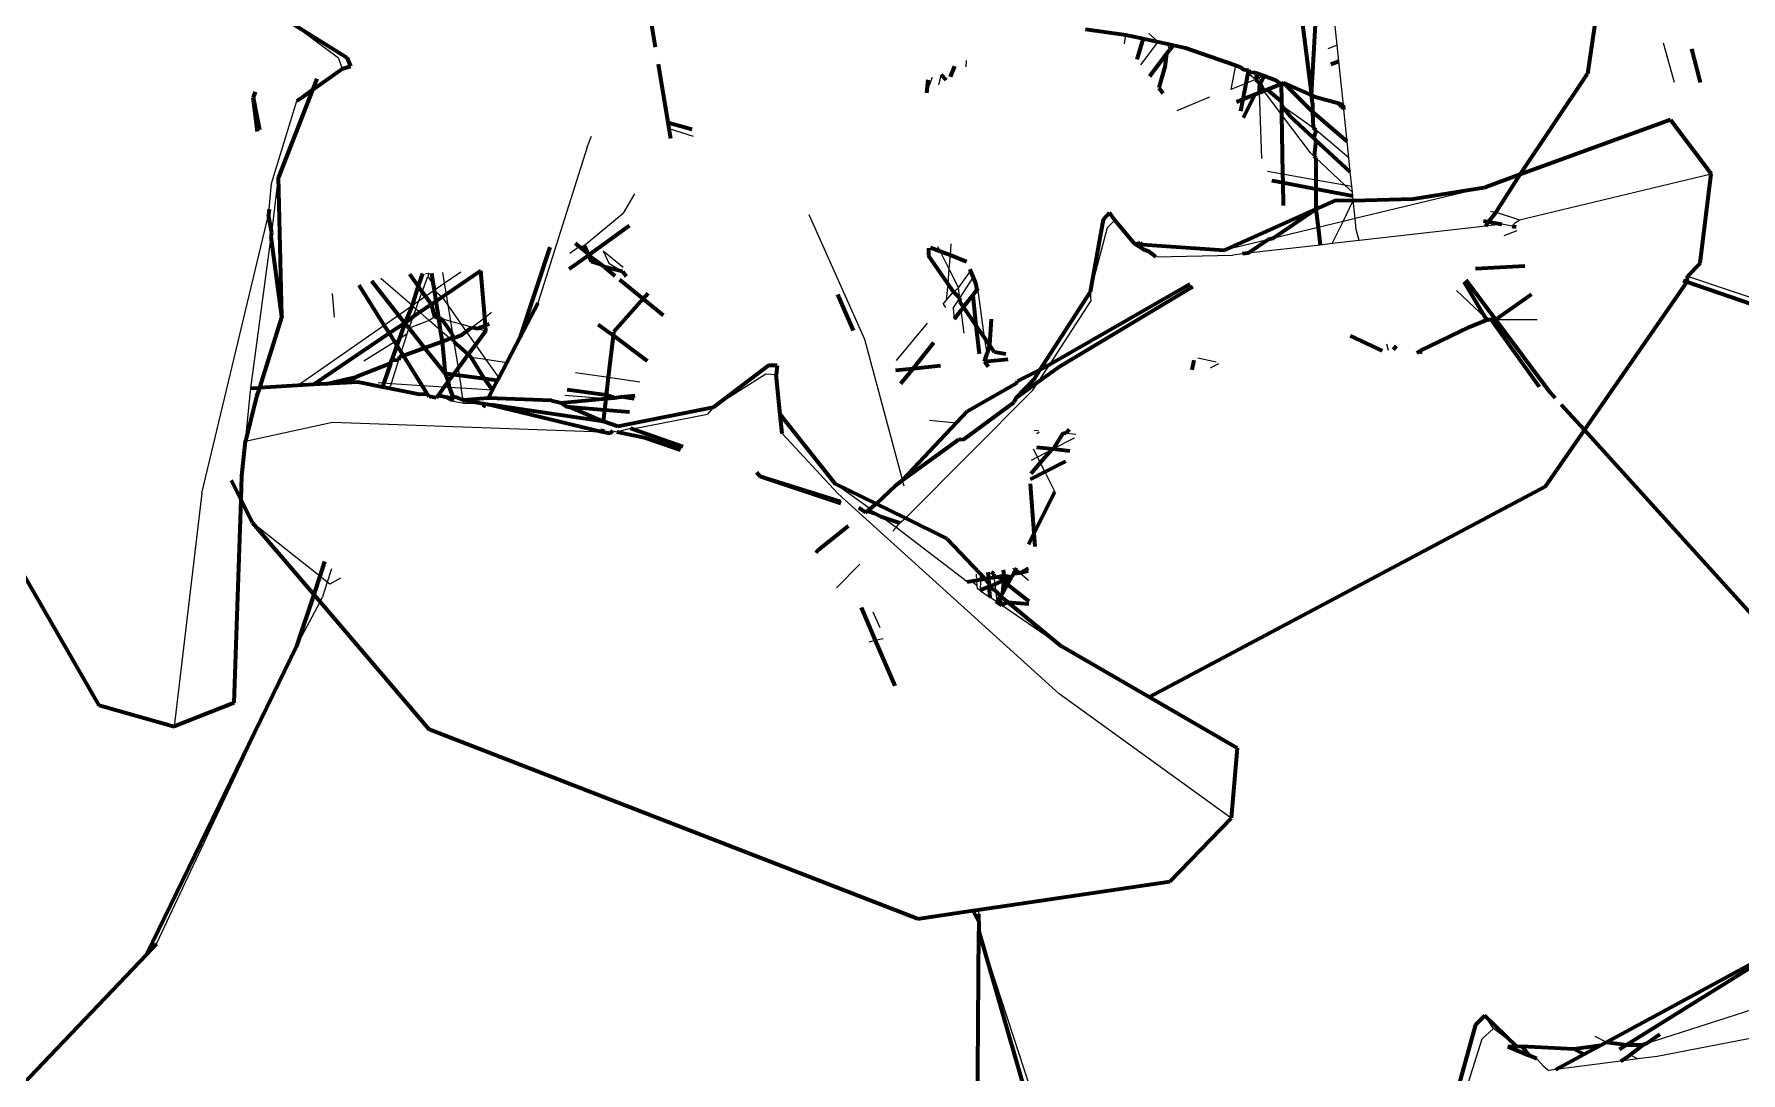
# Model space of a CAD drawing. Header units: millimetres. Extents: x 4307 to 31003, y 2809 to 20009.
# Drawn here: x 18826.02 to 18849.91, y 9336.18 to 9350.73 of the extents above; entities that cross this region are included whole.
import ezdxf

# ---------------------------------------------------------------- set-up
doc = ezdxf.new("R2010")
doc.units = ezdxf.units.MM
doc.layers.add('ProfileEdges', color=7, linetype='Continuous')

msp = doc.modelspace()

# ---------------------------------------------------------------- linework, layer by layer
for p, q in [((18844.261, 9350.574), (18844.162, 9351.529)), ((18830.282, 9350.391), (18829.594, 9350.908)), ((18841.624, 9350.74), (18841.756, 9350.621)), ((18841.286, 9350.593), (18841.303, 9350.719)), ((18841.514, 9350.301), (18841.756, 9350.621)), ((18841.914, 9350.504), (18841.894, 9350.592)), ((18841.936, 9350.583), (18841.914, 9350.504)), ((18844.261, 9350.574), (18844.133, 9350.522)), ((18844.284, 9350.352), (18844.261, 9350.574)), ((18848.983, 9350.05), (18848.831, 9350.601)), ((18830.282, 9350.391), (18830.334, 9350.245)), ((18839.069, 9350.361), (18839.062, 9350.271)), ((18842.84, 9350.293), (18842.773, 9349.955)), ((18844.349, 9349.733), (18844.284, 9350.352)), ((18838.515, 9349.908), (18838.6, 9350.125)), ((18838.719, 9350.163), (18838.681, 9350.018)), ((18842.985, 9350.04), (18842.773, 9349.955)), ((18843.117, 9350.093), (18842.985, 9350.04)), ((18843.117, 9350.093), (18843.012, 9350.181)), ((18843.168, 9350.113), (18843.117, 9350.093)), ((18843.168, 9350.113), (18843.166, 9350.173)), ((18843.245, 9350.144), (18843.168, 9350.113)), ((18843.209, 9350.072), (18843.168, 9350.113)), ((18829.347, 9348.637), (18829.7, 9349.796)), ((18842.475, 9349.844), (18842.017, 9349.656)), ((18843.209, 9348.985), (18843.176, 9349.911)), ((18843.485, 9349.605), (18843.238, 9349.936)), ((18843.927, 9349.415), (18843.483, 9349.73)), ((18843.888, 9349.067), (18843.485, 9349.605)), ((18844.352, 9349.702), (18844.349, 9349.733)), ((18844.355, 9349.673), (18844.352, 9349.702)), ((18844.402, 9349.224), (18844.355, 9349.673)), ((18834.907, 9349.408), (18835.248, 9349.3)), ((18844.425, 9348.997), (18843.966, 9349.382)), ((18833.765, 9349.145), (18833.071, 9346.96)), ((18833.765, 9349.145), (18833.822, 9349.302)), ((18843.888, 9349.067), (18843.939, 9349.019)), ((18844.425, 9348.997), (18844.402, 9349.224)), ((18843.965, 9348.995), (18844.366, 9348.617)), ((18844.446, 9348.8), (18844.425, 9348.997)), ((18829.31, 9348.276), (18829.347, 9348.637)), ((18829.349, 9347.948), (18829.444, 9348.724)), ((18843.288, 9348.81), (18843.498, 9348.773)), ((18843.498, 9348.773), (18843.964, 9348.689)), ((18843.964, 9348.689), (18844.366, 9348.617)), ((18844.366, 9348.617), (18844.467, 9348.599)), ((18844.366, 9348.617), (18844.476, 9348.514)), ((18844.467, 9348.599), (18844.446, 9348.8)), ((18844.476, 9348.514), (18844.467, 9348.599)), ((18846.814, 9348.128), (18849.499, 9348.772)), ((18834.425, 9348.49), (18834.266, 9348.22)), ((18844.344, 9348.105), (18844.488, 9348.398)), ((18844.481, 9348.463), (18844.476, 9348.514)), ((18844.488, 9348.398), (18844.481, 9348.463)), ((18844.514, 9348.146), (18844.488, 9348.398)), ((18846.343, 9348.586), (18844.514, 9348.146)), ((18828.369, 9344.298), (18829.302, 9348.196)), ((18833.721, 9347.767), (18834.266, 9348.22)), ((18837.649, 9346.452), (18836.869, 9348.196)), ((18841.15, 9348.122), (18841.043, 9348.018)), ((18844.514, 9348.146), (18844.344, 9348.105)), ((18844.53, 9347.991), (18844.514, 9348.146)), ((18846.408, 9348.251), (18846.488, 9348.237)), ((18846.488, 9348.237), (18846.814, 9348.128)), ((18846.753, 9348.088), (18846.814, 9348.128)), ((18829.055, 9345.77), (18829.342, 9347.891)), ((18841.043, 9348.018), (18840.803, 9347.12)), ((18843.994, 9348.02), (18843.359, 9347.868)), ((18844.344, 9348.105), (18843.994, 9348.02)), ((18844.193, 9347.795), (18844.344, 9348.105)), ((18844.571, 9347.838), (18844.53, 9347.991)), ((18846.342, 9348.041), (18844.571, 9347.838)), ((18846.568, 9348.066), (18846.342, 9348.041)), ((18846.711, 9348.039), (18846.568, 9348.066)), ((18846.779, 9347.976), (18846.596, 9347.905)), ((18846.753, 9348.088), (18846.711, 9348.039)), ((18833.523, 9347.66), (18833.651, 9347.756)), ((18833.651, 9347.756), (18833.721, 9347.767)), ((18833.989, 9347.693), (18834.066, 9347.522)), ((18833.989, 9347.693), (18834.269, 9347.467)), ((18838.668, 9347.756), (18838.704, 9347.685)), ((18838.704, 9347.685), (18838.827, 9347.441)), ((18838.856, 9347.79), (18838.843, 9347.631)), ((18841.722, 9347.612), (18842.801, 9347.635)), ((18843.285, 9347.85), (18842.683, 9347.705)), ((18842.938, 9347.651), (18842.801, 9347.635)), ((18844.024, 9347.775), (18843.012, 9347.659)), ((18844.193, 9347.795), (18844.024, 9347.775)), ((18844.571, 9347.838), (18844.193, 9347.795)), ((18831.763, 9347.239), (18831.997, 9347.402)), ((18834.066, 9347.522), (18834.259, 9347.404)), ((18838.827, 9347.441), (18838.81, 9347.236)), ((18838.843, 9347.631), (18838.827, 9347.441)), ((18838.827, 9347.441), (18838.962, 9347.177)), ((18838.962, 9347.177), (18839.131, 9347.408)), ((18831.313, 9346.926), (18830.876, 9347.307)), ((18831.455, 9347.122), (18831.532, 9347.333)), ((18831.501, 9347.378), (18831.549, 9347.38)), ((18831.549, 9347.38), (18831.532, 9347.333)), ((18831.532, 9347.333), (18831.609, 9347.223)), ((18831.622, 9347.141), (18831.763, 9347.239)), ((18831.739, 9347.389), (18831.763, 9347.239)), ((18831.763, 9347.239), (18831.788, 9347.084)), ((18838.81, 9347.236), (18838.791, 9346.997)), ((18838.891, 9347.118), (18838.962, 9347.177)), ((18838.98, 9347.03), (18838.962, 9347.177)), ((18838.98, 9347.03), (18839.168, 9347.32)), ((18839.233, 9347.169), (18839.201, 9347.243)), ((18839.324, 9346.481), (18839.233, 9347.169)), ((18849.164, 9347.339), (18851.461, 9346.569)), ((18830.193, 9347.096), (18830.22, 9346.765)), ((18831.124, 9346.794), (18831.313, 9346.926)), ((18831.313, 9346.926), (18831.408, 9346.992)), ((18831.367, 9346.879), (18831.313, 9346.926)), ((18831.367, 9346.879), (18831.408, 9346.992)), ((18831.408, 9346.992), (18831.455, 9347.122)), ((18831.408, 9346.992), (18831.502, 9347.057)), ((18831.502, 9347.057), (18831.622, 9347.141)), ((18831.622, 9347.141), (18831.733, 9347.046)), ((18831.733, 9347.046), (18831.813, 9346.931)), ((18831.788, 9347.084), (18831.813, 9346.931)), ((18831.813, 9346.931), (18831.995, 9346.671)), ((18831.813, 9346.931), (18831.849, 9346.711)), ((18838.748, 9346.947), (18838.791, 9346.997)), ((18838.748, 9346.947), (18838.782, 9346.9)), ((18838.791, 9346.997), (18838.891, 9347.118)), ((18838.889, 9346.889), (18838.98, 9347.03)), ((18840.238, 9346.104), (18840.813, 9346.989)), ((18840.803, 9347.12), (18840.813, 9346.989)), ((18845.935, 9347.139), (18846.345, 9346.752)), ((18830.924, 9346.655), (18831.124, 9346.794)), ((18831.27, 9346.61), (18831.327, 9346.769)), ((18831.55, 9346.72), (18831.27, 9346.61)), ((18831.327, 9346.769), (18831.367, 9346.879)), ((18831.42, 9346.833), (18831.367, 9346.879)), ((18831.55, 9346.72), (18831.42, 9346.833)), ((18831.631, 9346.77), (18831.55, 9346.72)), ((18831.708, 9346.582), (18831.55, 9346.72)), ((18831.725, 9346.745), (18831.849, 9346.711)), ((18831.849, 9346.711), (18831.995, 9346.671)), ((18831.849, 9346.711), (18831.878, 9346.529)), ((18832.153, 9346.627), (18832.33, 9346.761)), ((18832.33, 9346.761), (18832.426, 9346.833)), ((18838.096, 9346.16), (18838.528, 9346.681)), ((18838.889, 9346.889), (18838.901, 9346.736)), ((18839.04, 9346.543), (18839, 9346.865)), ((18846.478, 9346.734), (18847.062, 9346.733)), ((18829.709, 9345.807), (18830.924, 9346.655)), ((18831.133, 9346.459), (18831.071, 9346.42)), ((18831.24, 9346.526), (18831.133, 9346.459)), ((18831.24, 9346.526), (18831.16, 9346.277)), ((18831.25, 9346.555), (18831.24, 9346.526)), ((18831.25, 9346.555), (18831.27, 9346.61)), ((18831.84, 9346.466), (18831.708, 9346.582)), ((18831.896, 9346.418), (18831.84, 9346.466)), ((18831.995, 9346.671), (18832.153, 9346.627)), ((18831.995, 9346.671), (18832.069, 9346.564)), ((18832.069, 9346.564), (18832.2, 9346.378)), ((18832.225, 9346.608), (18832.346, 9346.575)), ((18838.173, 9344.505), (18837.649, 9346.452)), ((18839.361, 9346.254), (18839.324, 9346.481)), ((18831.071, 9346.42), (18830.637, 9346.149)), ((18831.16, 9346.277), (18831.138, 9346.208)), ((18831.896, 9346.418), (18831.956, 9346.049)), ((18832.139, 9346.206), (18832.34, 9346.176)), ((18832.2, 9346.378), (18832.34, 9346.176)), ((18844.979, 9346.299), (18844.956, 9346.387)), ((18831.123, 9346.162), (18831.019, 9345.837)), ((18831.956, 9346.049), (18831.972, 9345.948)), ((18832.34, 9346.176), (18832.639, 9346.132)), ((18832.34, 9346.176), (18832.525, 9345.913)), ((18833.601, 9345.991), (18834.064, 9345.923)), ((18836.265, 9345.965), (18835.528, 9345.5)), ((18836.407, 9345.955), (18836.265, 9345.965)), ((18840.081, 9345.862), (18840.238, 9346.104)), ((18842.567, 9346.136), (18842.31, 9346.192)), ((18842.6, 9346.11), (18842.485, 9346.051)), ((18828.98, 9345.03), (18829.055, 9345.77)), ((18830.84, 9345.849), (18830.917, 9345.844)), ((18830.917, 9345.844), (18831.019, 9345.837)), ((18831.019, 9345.837), (18830.996, 9345.765)), ((18831.019, 9345.837), (18831.453, 9345.809)), ((18831.453, 9345.809), (18831.764, 9345.789)), ((18831.764, 9345.789), (18831.831, 9345.785)), ((18831.831, 9345.785), (18832.001, 9345.774)), ((18831.972, 9345.948), (18832.001, 9345.774)), ((18832.001, 9345.774), (18832.437, 9345.745)), ((18832.028, 9345.603), (18832.001, 9345.774)), ((18834.064, 9345.923), (18834.502, 9345.858)), ((18838.22, 9343.948), (18840.003, 9345.742)), ((18840.003, 9345.742), (18840.081, 9345.862)), ((18831.861, 9345.589), (18831.732, 9345.653)), ((18832.036, 9345.554), (18831.861, 9345.589)), ((18832.028, 9345.603), (18832.036, 9345.554)), ((18832.337, 9345.553), (18832.036, 9345.554)), ((18833.451, 9345.673), (18834.03, 9345.627)), ((18835.528, 9345.5), (18835.45, 9345.404)), ((18828.98, 9345.03), (18830.2, 9345.296)), ((18830.2, 9345.296), (18833.977, 9345.16)), ((18834.4, 9345.199), (18835.45, 9345.404)), ((18838.556, 9345.322), (18838.932, 9345.287)), ((18834.125, 9345.172), (18834.177, 9345.16)), ((18834.177, 9345.16), (18834.371, 9345.209)), ((18836.491, 9345.134), (18837.274, 9344.294)), ((18840.022, 9345.183), (18840.081, 9345.177)), ((18840.091, 9345.153), (18840.06, 9345.131)), ((18840.582, 9345.07), (18840.289, 9344.919)), ((18840.468, 9345.14), (18840.602, 9345.127)), ((18840.068, 9344.805), (18839.977, 9344.759)), ((18840.009, 9344.922), (18840.068, 9344.805)), ((18840.265, 9344.907), (18840.068, 9344.805)), ((18840.068, 9344.805), (18840.107, 9344.726)), ((18840.107, 9344.726), (18840.171, 9344.6)), ((18840.171, 9344.6), (18840.312, 9344.319)), ((18828.369, 9344.298), (18827.984, 9341.032)), ((18837.724, 9344.08), (18837.237, 9344.43)), ((18840.371, 9341.489), (18837.274, 9344.294)), ((18838.201, 9344.4), (18838.18, 9344.48)), ((18837.779, 9344.02), (18837.724, 9344.08)), ((18830.02, 9343.136), (18829.078, 9343.885)), ((18838.09, 9343.817), (18837.874, 9343.972)), ((18838.042, 9343.769), (18838.09, 9343.817)), ((18838.09, 9343.817), (18838.14, 9343.883)), ((18839.085, 9343.057), (18838.09, 9343.817)), ((18838.14, 9343.883), (18838.22, 9343.948)), ((18830.125, 9343.053), (18830.02, 9343.136)), ((18830.185, 9343.241), (18830.125, 9343.053)), ((18830.313, 9343.109), (18830.162, 9343.023)), ((18837.253, 9342.975), (18837.582, 9343.306)), ((18839.209, 9343.164), (18839.214, 9343.079)), ((18839.276, 9343.09), (18839.265, 9343.173)), ((18839.457, 9343.169), (18839.453, 9343.203)), ((18839.475, 9343.025), (18839.463, 9343.122)), ((18839.758, 9343.217), (18839.721, 9343.245)), ((18839.941, 9343.077), (18839.822, 9343.181)), ((18830.125, 9343.053), (18830.06, 9342.849)), ((18830.162, 9343.023), (18830.125, 9343.053)), ((18839.219, 9343.007), (18839.137, 9343.066)), ((18839.214, 9343.079), (18839.219, 9343.007)), ((18839.219, 9343.007), (18839.222, 9342.963)), ((18839.268, 9342.932), (18839.222, 9342.963)), ((18839.268, 9342.932), (18839.276, 9343.09)), ((18839.268, 9342.932), (18839.403, 9342.839)), ((18839.486, 9342.932), (18839.475, 9343.025)), ((18839.502, 9342.803), (18839.486, 9342.932)), ((18829.696, 9342.158), (18830.025, 9342.777)), ((18830.025, 9342.777), (18830.06, 9342.849)), ((18837.763, 9342.639), (18837.86, 9342.42)), ((18839.482, 9342.785), (18839.403, 9342.839)), ((18840.401, 9342.158), (18839.563, 9342.73)), ((18827.733, 9337.987), (18829.696, 9342.158)), ((18837.796, 9342.234), (18837.705, 9342.214)), ((18837.909, 9342.26), (18837.796, 9342.234)), ((18842.78, 9339.747), (18840.371, 9341.489)), ((18839.23, 9338.463), (18839.247, 9338.405)), ((18839.246, 9338.163), (18840.039, 9335.735)), ((18854.394, 9337.507), (18848.744, 9336.411)), ((18850.328, 9337.145), (18848.582, 9336.587)), ((18846.451, 9336.802), (18846.33, 9336.983)), ((18845.87, 9335.312), (18846.29, 9336.655)), ((18846.29, 9336.655), (18846.451, 9336.802)), ((18846.779, 9336.551), (18846.451, 9336.802)), ((18847.87, 9336.695), (18848.031, 9336.61)), ((18848.362, 9336.433), (18848.471, 9336.376)), ((18848.744, 9336.411), (18848.471, 9336.376)), ((18847.155, 9336.27), (18847.056, 9336.376)), ((18847.155, 9336.27), (18847.223, 9336.213)), ((18847.324, 9336.226), (18847.223, 9336.213)), ((18848.235, 9336.345), (18847.324, 9336.226)), ((18848.471, 9336.376), (18848.235, 9336.345))]:
    msp.add_line(p, q)
at = {"layer": 'ProfileEdges', "lineweight": 211}
for p, q in [((18848.937, 9358.08), (18847.767, 9350.174)), ((18843.724, 9351.274), (18843.902, 9349.873)), ((18834.609, 9351.19), (18834.717, 9350.546)), ((18843.902, 9349.873), (18843.97, 9351.03)), ((18829.594, 9350.908), (18830.399, 9350.402)), ((18840.741, 9350.798), (18841.303, 9350.719)), ((18841.303, 9350.719), (18841.547, 9350.666)), ((18841.547, 9350.666), (18841.457, 9350.374)), ((18841.547, 9350.666), (18841.756, 9350.621)), ((18841.756, 9350.621), (18841.894, 9350.592)), ((18841.874, 9350.452), (18841.914, 9350.504)), ((18841.894, 9350.592), (18841.969, 9350.576)), ((18841.969, 9350.576), (18841.914, 9350.504)), ((18841.969, 9350.576), (18842.139, 9350.539)), ((18842.139, 9350.539), (18842.84, 9350.293)), ((18849.347, 9350.052), (18849.228, 9350.521)), ((18830.334, 9350.245), (18830.45, 9350.282)), ((18830.399, 9350.402), (18830.45, 9350.282)), ((18834.756, 9350.309), (18834.893, 9349.492)), ((18838.85, 9350.13), (18838.91, 9350.281)), ((18841.638, 9350.142), (18841.874, 9350.452)), ((18841.848, 9350.27), (18841.766, 9349.977)), ((18841.874, 9350.452), (18841.848, 9350.27)), ((18842.84, 9350.293), (18842.909, 9350.267)), ((18842.909, 9350.267), (18842.951, 9350.232)), ((18844.174, 9350.309), (18844.284, 9350.352)), ((18829.918, 9349.95), (18830.334, 9350.245)), ((18829.978, 9350.103), (18829.918, 9349.95)), ((18838.531, 9350.09), (18838.515, 9349.908)), ((18838.719, 9350.163), (18838.787, 9350.089)), ((18842.985, 9350.04), (18842.944, 9349.818)), ((18842.951, 9350.232), (18843.02, 9350.226)), ((18843.012, 9350.181), (18842.985, 9350.04)), ((18843.02, 9350.226), (18843.012, 9350.181)), ((18843.02, 9350.226), (18843.042, 9350.198)), ((18843.042, 9350.198), (18843.112, 9350.193)), ((18843.112, 9350.193), (18843.137, 9350.162)), ((18843.112, 9350.193), (18843.166, 9350.173)), ((18843.137, 9350.162), (18843.117, 9350.093)), ((18843.117, 9350.093), (18843.189, 9350.033)), ((18843.166, 9350.173), (18843.245, 9350.144)), ((18843.173, 9350), (18843.189, 9350.033)), ((18843.189, 9350.033), (18843.209, 9350.072)), ((18843.189, 9350.033), (18843.238, 9349.936)), ((18843.209, 9350.072), (18843.245, 9350.144)), ((18843.245, 9350.144), (18843.405, 9350.085)), ((18843.283, 9349.954), (18843.48, 9350.032)), ((18843.405, 9350.085), (18843.455, 9350.041)), ((18843.455, 9350.041), (18843.48, 9350.032)), ((18843.478, 9350.058), (18843.48, 9350.032)), ((18843.48, 9350.032), (18843.513, 9350.045)), ((18843.48, 9350.032), (18843.482, 9349.787)), ((18843.513, 9350.045), (18843.919, 9349.641)), ((18843.513, 9350.045), (18843.902, 9349.873)), ((18846.824, 9348.762), (18847.767, 9350.174)), ((18829.114, 9349.922), (18829.086, 9349.843)), ((18829.149, 9349.365), (18829.086, 9349.843)), ((18829.086, 9349.843), (18829.178, 9349.387)), ((18829.918, 9349.95), (18829.444, 9348.724)), ((18829.7, 9349.796), (18829.8, 9349.864)), ((18829.8, 9349.864), (18829.918, 9349.95)), ((18841.766, 9349.977), (18841.824, 9349.904)), ((18842.851, 9349.782), (18842.944, 9349.818)), ((18842.944, 9349.818), (18842.911, 9349.648)), ((18842.944, 9349.818), (18843.116, 9349.887)), ((18842.951, 9349.56), (18843.116, 9349.887)), ((18843.116, 9349.887), (18843.176, 9349.911)), ((18843.176, 9349.911), (18843.173, 9350)), ((18843.176, 9349.911), (18843.238, 9349.936)), ((18843.238, 9349.936), (18843.283, 9349.954)), ((18843.283, 9349.954), (18843.482, 9349.787)), ((18843.482, 9349.787), (18843.483, 9349.73)), ((18843.915, 9349.762), (18843.902, 9349.873)), ((18843.902, 9349.873), (18843.967, 9349.848)), ((18843.967, 9349.848), (18844.28, 9349.763)), ((18843.483, 9349.73), (18843.601, 9349.583)), ((18843.483, 9349.73), (18843.485, 9349.605)), ((18843.485, 9349.605), (18843.498, 9348.773)), ((18843.931, 9349.278), (18843.601, 9349.583)), ((18843.915, 9349.762), (18843.919, 9349.641)), ((18843.919, 9349.641), (18843.927, 9349.415)), ((18844.402, 9349.224), (18843.919, 9349.641)), ((18844.28, 9349.763), (18844.349, 9349.733)), ((18844.28, 9349.763), (18844.32, 9349.714)), ((18844.32, 9349.714), (18844.352, 9349.702)), ((18844.355, 9349.673), (18844.349, 9349.733)), ((18834.893, 9349.492), (18835.231, 9349.399)), ((18834.893, 9349.492), (18834.907, 9349.408)), ((18834.907, 9349.408), (18834.93, 9349.265)), ((18843.966, 9349.382), (18843.927, 9349.415)), ((18843.966, 9349.382), (18843.931, 9349.278)), ((18848.927, 9349.53), (18846.824, 9348.762)), ((18848.927, 9349.53), (18849.499, 9348.772)), ((18843.965, 9349.246), (18843.931, 9349.278)), ((18843.965, 9349.246), (18843.939, 9349.019)), ((18844.446, 9348.8), (18843.965, 9349.246)), ((18843.939, 9349.019), (18843.965, 9348.995)), ((18843.965, 9348.995), (18843.964, 9348.689)), ((18829.488, 9346.776), (18829.444, 9348.724)), ((18843.346, 9348.681), (18843.43, 9348.663)), ((18843.43, 9348.663), (18843.5, 9348.65)), ((18843.498, 9348.773), (18843.5, 9348.65)), ((18843.5, 9348.65), (18843.505, 9348.327)), ((18843.5, 9348.65), (18843.964, 9348.562)), ((18843.964, 9348.689), (18843.964, 9348.562)), ((18846.824, 9348.762), (18846.343, 9348.586)), ((18846.488, 9348.237), (18846.824, 9348.762)), ((18849.345, 9347.523), (18849.499, 9348.772)), ((18843.964, 9348.562), (18843.963, 9348.278)), ((18843.963, 9348.278), (18844.248, 9348.402)), ((18843.964, 9348.562), (18844.481, 9348.463)), ((18844.248, 9348.402), (18844.488, 9348.398)), ((18844.488, 9348.398), (18845.326, 9348.421)), ((18845.326, 9348.421), (18846.343, 9348.586)), ((18829.31, 9348.276), (18829.302, 9348.196)), ((18829.349, 9347.948), (18829.302, 9348.196)), ((18840.988, 9348.135), (18840.803, 9347.12)), ((18840.988, 9348.135), (18841.074, 9348.229)), ((18841.15, 9348.122), (18841.074, 9348.229)), ((18841.428, 9347.788), (18841.15, 9348.122)), ((18843.963, 9348.278), (18842.683, 9347.705)), ((18843.359, 9347.868), (18843.963, 9348.278)), ((18843.963, 9348.278), (18843.994, 9348.02)), ((18846.312, 9348.115), (18846.383, 9348.102)), ((18846.383, 9348.102), (18846.488, 9348.237)), ((18829.342, 9347.891), (18829.349, 9347.948)), ((18829.488, 9346.776), (18829.342, 9347.891)), ((18833.781, 9347.634), (18834.357, 9348.047)), ((18843.994, 9348.02), (18844.024, 9347.775)), ((18846.342, 9348.041), (18846.383, 9348.102)), ((18846.383, 9348.102), (18846.568, 9348.066)), ((18846.711, 9348.039), (18846.767, 9348.029)), ((18833.239, 9347.746), (18832.825, 9346.488)), ((18833.512, 9347.441), (18833.781, 9347.634)), ((18833.597, 9347.801), (18833.651, 9347.756)), ((18833.651, 9347.756), (18833.77, 9347.659)), ((18833.721, 9347.767), (18833.77, 9347.659)), ((18833.77, 9347.659), (18833.781, 9347.634)), ((18833.781, 9347.634), (18833.821, 9347.545)), ((18833.781, 9347.634), (18833.965, 9347.498)), ((18838.542, 9347.733), (18838.542, 9347.629)), ((18838.704, 9347.685), (18838.568, 9347.738)), ((18838.843, 9347.631), (18838.704, 9347.685)), ((18841.428, 9347.788), (18841.505, 9347.805)), ((18841.536, 9347.723), (18841.428, 9347.788)), ((18841.505, 9347.805), (18841.533, 9347.781)), ((18841.533, 9347.781), (18842.683, 9347.705)), ((18841.536, 9347.723), (18841.622, 9347.691)), ((18841.722, 9347.612), (18841.622, 9347.691)), ((18843.012, 9347.659), (18842.938, 9347.651)), ((18843.012, 9347.659), (18843.285, 9347.85)), ((18843.359, 9347.868), (18843.285, 9347.85)), ((18832.275, 9347.416), (18831.788, 9347.084)), ((18832.33, 9346.761), (18832.275, 9347.416)), ((18833.965, 9347.498), (18833.821, 9347.545)), ((18834.002, 9347.469), (18833.965, 9347.498)), ((18834.259, 9347.404), (18834.002, 9347.469)), ((18834.002, 9347.469), (18834.152, 9347.345)), ((18834.259, 9347.404), (18834.31, 9347.339)), ((18838.81, 9347.236), (18838.542, 9347.629)), ((18839.075, 9347.54), (18838.843, 9347.631)), ((18839.119, 9347.435), (18839.131, 9347.408)), ((18839.131, 9347.408), (18839.168, 9347.32)), ((18846.2, 9347.447), (18846.891, 9347.482)), ((18849.164, 9347.339), (18849.345, 9347.523)), ((18830.924, 9346.655), (18830.574, 9347.214)), ((18831.124, 9346.794), (18830.748, 9347.268)), ((18831.398, 9347.203), (18831.281, 9347.367)), ((18831.398, 9347.203), (18831.313, 9346.926)), ((18831.459, 9347.376), (18831.398, 9347.203)), ((18831.455, 9347.122), (18831.398, 9347.203)), ((18831.585, 9347.382), (18831.609, 9347.223)), ((18831.609, 9347.223), (18831.622, 9347.141)), ((18834.215, 9347.294), (18834.548, 9347.02)), ((18838.891, 9347.118), (18838.81, 9347.236)), ((18839.168, 9347.32), (18839.201, 9347.243)), ((18839.201, 9347.243), (18839.216, 9347.148)), ((18839.233, 9347.169), (18839.216, 9347.148)), ((18842.2, 9347.228), (18840.238, 9346.104)), ((18840.375, 9346.076), (18842.24, 9347.196)), ((18846.345, 9346.752), (18846.04, 9347.261)), ((18846.064, 9347.289), (18846.478, 9346.734)), ((18847.723, 9345.18), (18849.162, 9347.259)), ((18849.105, 9347.279), (18849.162, 9347.259)), ((18849.162, 9347.259), (18849.164, 9347.339)), ((18849.162, 9347.259), (18851.74, 9346.369)), ((18831.313, 9346.926), (18831.212, 9346.683)), ((18831.583, 9346.943), (18831.42, 9346.833)), ((18831.502, 9347.057), (18831.455, 9347.122)), ((18831.583, 9346.943), (18831.502, 9347.057)), ((18831.646, 9346.986), (18831.583, 9346.943)), ((18831.631, 9346.77), (18831.583, 9346.943)), ((18831.622, 9347.141), (18831.646, 9346.986)), ((18831.733, 9347.046), (18831.646, 9346.986)), ((18831.646, 9346.986), (18831.681, 9346.757)), ((18831.788, 9347.084), (18831.733, 9347.046)), ((18833.071, 9346.96), (18832.825, 9346.488)), ((18834.548, 9347.02), (18834.136, 9346.558)), ((18834.615, 9347.096), (18834.548, 9347.02)), ((18834.548, 9347.02), (18834.827, 9346.791)), ((18837.267, 9347.082), (18837.486, 9346.579)), ((18838.98, 9347.03), (18838.891, 9347.118)), ((18838.986, 9346.977), (18838.98, 9347.03)), ((18839.033, 9346.908), (18838.986, 9346.977)), ((18839.16, 9347.073), (18839.033, 9346.908)), ((18839.216, 9347.148), (18839.16, 9347.073)), ((18839.16, 9347.073), (18839.206, 9346.655)), ((18840.803, 9347.12), (18840.096, 9346.023)), ((18846.478, 9346.734), (18846.981, 9347.088)), ((18829.488, 9346.776), (18829.176, 9345.777)), ((18831.212, 9346.683), (18830.995, 9346.542)), ((18831.212, 9346.683), (18831.124, 9346.794)), ((18831.212, 9346.683), (18831.133, 9346.459)), ((18831.327, 9346.769), (18831.212, 9346.683)), ((18831.27, 9346.61), (18831.212, 9346.683)), ((18831.42, 9346.833), (18831.327, 9346.769)), ((18831.631, 9346.77), (18831.681, 9346.757)), ((18831.681, 9346.757), (18831.725, 9346.745)), ((18831.681, 9346.757), (18831.708, 9346.582)), ((18831.878, 9346.529), (18831.725, 9346.745)), ((18832.339, 9346.65), (18832.33, 9346.761)), ((18839, 9346.865), (18838.901, 9346.736)), ((18839.033, 9346.908), (18839, 9346.865)), ((18839.206, 9346.655), (18839.033, 9346.908)), ((18839.417, 9346.735), (18839.396, 9346.376)), ((18846.106, 9346.626), (18846.365, 9346.734)), ((18846.345, 9346.752), (18846.365, 9346.734)), ((18846.365, 9346.734), (18846.417, 9346.734)), ((18847.094, 9345.787), (18846.417, 9346.734)), ((18846.417, 9346.734), (18846.478, 9346.734)), ((18846.478, 9346.734), (18847.24, 9345.713)), ((18830.995, 9346.542), (18829.938, 9345.82)), ((18830.995, 9346.542), (18830.924, 9346.655)), ((18831.071, 9346.42), (18830.995, 9346.542)), ((18831.133, 9346.459), (18831.101, 9346.371)), ((18831.487, 9346.336), (18831.27, 9346.61)), ((18831.708, 9346.582), (18831.732, 9346.426)), ((18831.732, 9346.426), (18831.84, 9346.466)), ((18831.84, 9346.466), (18831.886, 9346.483)), ((18831.886, 9346.483), (18831.878, 9346.529)), ((18831.896, 9346.418), (18831.886, 9346.483)), ((18831.886, 9346.483), (18831.914, 9346.478)), ((18831.914, 9346.478), (18832.007, 9346.517)), ((18832.007, 9346.517), (18832.069, 9346.564)), ((18832.069, 9346.564), (18832.153, 9346.627)), ((18832.153, 9346.627), (18832.225, 9346.608)), ((18832.346, 9346.575), (18832.2, 9346.378)), ((18832.225, 9346.608), (18832.339, 9346.65)), ((18832.339, 9346.65), (18832.393, 9346.67)), ((18832.346, 9346.575), (18832.339, 9346.65)), ((18832.825, 9346.488), (18832.639, 9346.132)), ((18833.917, 9346.663), (18834.13, 9346.506)), ((18834.064, 9345.923), (18834.13, 9346.506)), ((18834.13, 9346.506), (18834.136, 9346.558)), ((18834.13, 9346.506), (18834.605, 9346.155)), ((18839.206, 9346.655), (18839.251, 9346.251)), ((18839.324, 9346.481), (18839.206, 9346.655)), ((18839.396, 9346.376), (18839.324, 9346.481)), ((18844.899, 9346.292), (18844.449, 9346.503)), ((18846.106, 9346.626), (18845.427, 9346.296)), ((18831.101, 9346.371), (18831.029, 9346.167)), ((18831.101, 9346.371), (18831.071, 9346.42)), ((18831.16, 9346.277), (18831.101, 9346.371)), ((18831.138, 9346.208), (18831.123, 9346.162)), ((18831.138, 9346.208), (18831.191, 9346.227)), ((18831.191, 9346.227), (18831.16, 9346.277)), ((18831.191, 9346.227), (18831.487, 9346.336)), ((18831.453, 9345.809), (18831.191, 9346.227)), ((18831.487, 9346.336), (18831.732, 9346.426)), ((18831.774, 9345.975), (18831.487, 9346.336)), ((18831.732, 9346.426), (18831.774, 9345.975)), ((18831.896, 9346.418), (18832.099, 9346.241)), ((18832.099, 9346.241), (18831.956, 9346.049)), ((18832.2, 9346.378), (18832.099, 9346.241)), ((18832.139, 9346.206), (18832.099, 9346.241)), ((18832.326, 9345.901), (18832.139, 9346.206)), ((18838.614, 9346.405), (18838.325, 9346.048)), ((18839.327, 9346.146), (18839.361, 9346.254)), ((18839.396, 9346.376), (18839.361, 9346.254)), ((18839.465, 9346.274), (18839.396, 9346.376)), ((18839.626, 9346.245), (18839.465, 9346.274)), ((18845.089, 9346.357), (18845.044, 9346.306)), ((18845.377, 9346.267), (18845.427, 9346.296)), ((18845.427, 9346.296), (18845.42, 9346.25)), ((18831.011, 9346.117), (18830.536, 9345.927)), ((18830.958, 9345.968), (18830.917, 9345.844)), ((18831.011, 9346.117), (18830.958, 9345.968)), ((18831.011, 9346.117), (18831.029, 9346.167)), ((18831.029, 9346.167), (18831.123, 9346.162)), ((18831.774, 9345.975), (18831.819, 9345.864)), ((18831.89, 9345.959), (18831.774, 9345.975)), ((18831.89, 9345.959), (18831.819, 9345.864)), ((18831.956, 9346.049), (18831.89, 9345.959)), ((18831.972, 9345.948), (18831.89, 9345.959)), ((18832.639, 9346.132), (18832.525, 9345.913)), ((18836.303, 9346.088), (18835.528, 9345.5)), ((18836.423, 9346.088), (18836.303, 9346.088)), ((18836.423, 9346.088), (18836.407, 9345.955)), ((18838.086, 9346.024), (18838.325, 9346.048)), ((18838.325, 9346.048), (18838.149, 9345.83)), ((18838.325, 9346.048), (18838.712, 9346.086)), ((18839.327, 9346.146), (18839.655, 9346.178)), ((18839.327, 9346.146), (18839.378, 9346.075)), ((18840.096, 9346.023), (18839.786, 9345.869)), ((18840.096, 9346.023), (18840.014, 9345.894)), ((18840.081, 9345.862), (18840.375, 9346.076)), ((18840.238, 9346.104), (18840.096, 9346.023)), ((18842.255, 9346.161), (18842.229, 9346.026)), ((18829.055, 9345.77), (18829.176, 9345.777)), ((18829.176, 9345.777), (18829.137, 9345.653)), ((18829.709, 9345.807), (18829.176, 9345.777)), ((18829.938, 9345.82), (18829.709, 9345.807)), ((18830.113, 9345.83), (18829.938, 9345.82)), ((18830.113, 9345.83), (18830.536, 9345.927)), ((18830.392, 9345.846), (18830.113, 9345.83)), ((18830.392, 9345.846), (18830.536, 9345.927)), ((18830.554, 9345.855), (18830.392, 9345.846)), ((18830.897, 9345.785), (18830.554, 9345.855)), ((18830.917, 9345.844), (18830.897, 9345.785)), ((18830.996, 9345.765), (18830.897, 9345.785)), ((18831.416, 9345.68), (18830.996, 9345.765)), ((18831.529, 9345.688), (18831.453, 9345.809)), ((18831.764, 9345.789), (18831.671, 9345.664)), ((18831.819, 9345.864), (18831.764, 9345.789)), ((18831.819, 9345.864), (18831.831, 9345.785)), ((18831.831, 9345.785), (18831.883, 9345.65)), ((18832.326, 9345.901), (18831.972, 9345.948)), ((18832.506, 9345.877), (18832.326, 9345.901)), ((18832.437, 9345.745), (18832.326, 9345.901)), ((18832.437, 9345.745), (18832.377, 9345.63)), ((18832.506, 9345.877), (18832.437, 9345.745)), ((18832.525, 9345.913), (18832.506, 9345.877)), ((18834.036, 9345.674), (18833.486, 9345.747)), ((18834.036, 9345.674), (18834.064, 9345.923)), ((18836.464, 9345.403), (18836.407, 9345.955)), ((18839.77, 9345.836), (18839.082, 9345.442)), ((18840.014, 9345.894), (18839.77, 9345.636)), ((18839.77, 9345.836), (18839.786, 9345.869)), ((18839.77, 9345.636), (18840.081, 9345.862)), ((18829.137, 9345.653), (18828.98, 9345.03)), ((18831.529, 9345.688), (18831.416, 9345.68)), ((18831.551, 9345.652), (18831.529, 9345.688)), ((18831.648, 9345.633), (18831.551, 9345.652)), ((18831.671, 9345.664), (18831.648, 9345.633)), ((18831.732, 9345.653), (18831.671, 9345.664)), ((18831.855, 9345.632), (18831.732, 9345.653)), ((18831.883, 9345.65), (18831.855, 9345.632)), ((18831.883, 9345.65), (18831.861, 9345.589)), ((18831.954, 9345.635), (18831.883, 9345.65)), ((18831.954, 9345.635), (18832.028, 9345.603)), ((18832.377, 9345.63), (18832.028, 9345.603)), ((18832.028, 9345.603), (18832.337, 9345.553)), ((18832.337, 9345.553), (18832.308, 9345.499)), ((18832.337, 9345.553), (18832.414, 9345.537)), ((18833.263, 9345.596), (18832.377, 9345.63)), ((18833.994, 9345.305), (18832.414, 9345.537)), ((18832.414, 9345.537), (18833.977, 9345.16)), ((18833.263, 9345.596), (18833.401, 9345.565)), ((18833.401, 9345.565), (18834.03, 9345.627)), ((18833.401, 9345.565), (18833.488, 9345.506)), ((18833.53, 9345.503), (18833.488, 9345.506)), ((18834.012, 9345.462), (18833.53, 9345.503)), ((18833.53, 9345.503), (18833.994, 9345.305)), ((18834.012, 9345.462), (18834.03, 9345.627)), ((18834.03, 9345.627), (18834.036, 9345.674)), ((18834.03, 9345.627), (18834.14, 9345.637)), ((18834.14, 9345.637), (18834.036, 9345.674)), ((18834.14, 9345.637), (18834.239, 9345.647)), ((18835.528, 9345.5), (18834.193, 9345.232)), ((18834.239, 9345.647), (18834.435, 9345.666)), ((18834.42, 9345.623), (18834.239, 9345.647)), ((18839.031, 9345.051), (18839.739, 9345.575)), ((18839.77, 9345.636), (18839.739, 9345.575)), ((18847.314, 9345.631), (18847.24, 9345.713)), ((18847.723, 9345.18), (18847.399, 9345.537)), ((18833.994, 9345.305), (18834.012, 9345.462)), ((18834.193, 9345.232), (18833.994, 9345.305)), ((18834.354, 9345.434), (18834.012, 9345.462)), ((18836.464, 9345.403), (18837.237, 9344.43)), ((18836.491, 9345.134), (18836.464, 9345.403)), ((18838.932, 9345.287), (18838.18, 9344.48)), ((18839.082, 9345.442), (18838.932, 9345.287)), ((18828.931, 9344.543), (18828.98, 9345.03)), ((18833.977, 9345.16), (18833.982, 9345.202)), ((18833.977, 9345.16), (18834.087, 9345.138)), ((18834.087, 9345.138), (18834.125, 9345.172)), ((18834.177, 9345.16), (18834.565, 9345.078)), ((18834.371, 9345.209), (18834.4, 9345.199)), ((18834.4, 9345.199), (18835.103, 9344.953)), ((18834.565, 9345.078), (18835.069, 9344.909)), ((18838.18, 9344.48), (18838.973, 9345.057)), ((18838.973, 9345.057), (18839.031, 9345.051)), ((18840.428, 9345.144), (18840.289, 9344.919)), ((18840.428, 9345.144), (18840.468, 9345.14)), ((18840.513, 9345.191), (18840.468, 9345.14)), ((18847.179, 9344.393), (18847.723, 9345.18)), ((18851.101, 9341.45), (18847.723, 9345.18)), ((18840.054, 9344.944), (18840.289, 9344.919)), ((18840.265, 9344.907), (18840.107, 9344.726)), ((18840.289, 9344.919), (18840.265, 9344.907)), ((18840.289, 9344.919), (18840.519, 9344.895)), ((18828.919, 9344.205), (18828.931, 9344.543)), ((18836.136, 9344.593), (18836.183, 9344.537)), ((18836.183, 9344.537), (18837.316, 9344.159)), ((18836.183, 9344.537), (18837.308, 9344.184)), ((18839.97, 9344.498), (18840.171, 9344.6)), ((18840.107, 9344.726), (18839.972, 9344.572)), ((18840.171, 9344.6), (18840.466, 9344.748)), ((18828.919, 9344.205), (18828.783, 9344.479)), ((18837.811, 9344.149), (18837.237, 9344.43)), ((18838.073, 9344.402), (18837.811, 9344.149)), ((18838.073, 9344.402), (18838.18, 9344.48)), ((18840.022, 9343.739), (18839.968, 9344.429)), ((18840.022, 9343.739), (18840.312, 9344.319)), ((18847.179, 9344.393), (18841.631, 9341.443)), ((18828.822, 9341.361), (18828.919, 9344.205)), ((18829.078, 9343.885), (18828.919, 9344.205)), ((18837.661, 9344.03), (18837.567, 9344.093)), ((18837.661, 9344.03), (18837.688, 9344.051)), ((18837.724, 9344.08), (18837.688, 9344.051)), ((18837.688, 9344.051), (18837.779, 9344.02)), ((18837.811, 9344.149), (18837.724, 9344.08)), ((18838.22, 9343.948), (18837.811, 9344.149)), ((18825.425, 9343.935), (18826.93, 9341.331)), ((18829.078, 9343.885), (18829.936, 9342.882)), ((18837.417, 9343.836), (18837.001, 9343.507)), ((18837.779, 9344.02), (18837.874, 9343.972)), ((18837.874, 9343.972), (18838.14, 9343.883)), ((18838.803, 9343.662), (18838.22, 9343.948)), ((18838.803, 9343.662), (18839.265, 9343.173)), ((18839.946, 9343.587), (18840.022, 9343.739)), ((18840.036, 9343.553), (18840.022, 9343.739)), ((18830.088, 9343.342), (18830.02, 9343.136)), ((18837.001, 9343.507), (18836.963, 9343.464)), ((18830.02, 9343.136), (18829.936, 9342.882)), ((18839.265, 9343.173), (18839.33, 9343.099)), ((18839.276, 9343.09), (18839.33, 9343.099)), ((18839.33, 9343.099), (18839.384, 9343.109)), ((18839.33, 9343.099), (18839.389, 9343.035)), ((18839.384, 9343.109), (18839.378, 9343.191)), ((18839.384, 9343.109), (18839.463, 9343.122)), ((18839.389, 9343.035), (18839.384, 9343.109)), ((18839.42, 9343.198), (18839.457, 9343.169)), ((18839.457, 9343.169), (18839.463, 9343.122)), ((18839.463, 9343.122), (18839.507, 9343.13)), ((18839.507, 9343.13), (18839.595, 9343.145)), ((18839.507, 9343.13), (18839.602, 9343.084)), ((18839.586, 9343.224), (18839.595, 9343.145)), ((18839.595, 9343.145), (18839.602, 9343.084)), ((18839.595, 9343.145), (18839.709, 9343.13)), ((18839.709, 9343.13), (18839.602, 9343.084)), ((18839.648, 9343.021), (18839.709, 9343.13)), ((18839.731, 9343.169), (18839.709, 9343.13)), ((18839.731, 9343.169), (18839.758, 9343.217)), ((18839.822, 9343.181), (18839.731, 9343.169)), ((18839.758, 9343.217), (18839.779, 9343.254)), ((18839.822, 9343.181), (18839.758, 9343.217)), ((18839.939, 9343.244), (18839.822, 9343.181)), ((18839.939, 9343.205), (18839.822, 9343.181)), ((18829.936, 9342.882), (18829.696, 9342.158)), ((18829.936, 9342.882), (18830.025, 9342.777)), ((18839.085, 9343.057), (18839.137, 9343.066)), ((18839.137, 9343.066), (18839.214, 9343.079)), ((18839.214, 9343.079), (18839.276, 9343.09)), ((18839.294, 9342.952), (18839.268, 9342.932)), ((18839.393, 9342.988), (18839.294, 9342.952)), ((18839.389, 9343.035), (18839.393, 9342.988)), ((18839.475, 9343.025), (18839.393, 9342.988)), ((18839.393, 9342.988), (18839.486, 9342.932)), ((18839.403, 9342.839), (18839.393, 9342.988)), ((18839.602, 9343.084), (18839.475, 9343.025)), ((18839.486, 9342.932), (18839.556, 9342.857)), ((18839.502, 9342.803), (18839.556, 9342.857)), ((18839.532, 9342.781), (18839.556, 9342.857)), ((18839.556, 9342.857), (18839.582, 9342.903)), ((18839.556, 9342.857), (18839.577, 9342.834)), ((18839.582, 9342.903), (18839.602, 9343.084)), ((18839.582, 9342.903), (18839.648, 9343.021)), ((18839.602, 9343.084), (18839.648, 9343.021)), ((18839.648, 9343.021), (18839.946, 9342.789)), ((18830.025, 9342.777), (18831.552, 9340.991)), ((18837.597, 9342.7), (18837.796, 9342.234)), ((18839.482, 9342.785), (18839.506, 9342.769)), ((18839.506, 9342.769), (18839.502, 9342.803)), ((18839.506, 9342.769), (18839.563, 9342.73)), ((18839.566, 9342.757), (18839.532, 9342.781)), ((18839.563, 9342.73), (18839.653, 9342.772)), ((18839.563, 9342.73), (18839.566, 9342.757)), ((18839.577, 9342.834), (18839.653, 9342.772)), ((18839.653, 9342.772), (18840.401, 9342.158)), ((18839.653, 9342.772), (18839.946, 9342.749)), ((18829.696, 9342.158), (18827.593, 9337.839)), ((18837.796, 9342.234), (18838.069, 9341.6)), ((18841.631, 9341.443), (18840.401, 9342.158)), ((18842.861, 9340.728), (18841.631, 9341.443)), ((18826.93, 9341.331), (18827.984, 9341.032)), ((18828.822, 9341.361), (18827.984, 9341.032)), ((18838.387, 9338.339), (18831.552, 9340.991)), ((18842.861, 9340.728), (18842.78, 9339.747)), ((18841.92, 9338.859), (18842.78, 9339.747)), ((18839.23, 9338.463), (18841.92, 9338.859)), ((18838.387, 9338.339), (18839.162, 9338.453)), ((18839.162, 9338.453), (18839.23, 9338.463)), ((18839.162, 9338.453), (18839.247, 9338.301)), ((18839.247, 9338.301), (18839.247, 9338.405)), ((18839.214, 9333.367), (18839.246, 9338.163)), ((18839.247, 9338.301), (18839.246, 9338.163)), ((18839.246, 9338.163), (18840.046, 9335.387)), ((18825.674, 9335.822), (18827.593, 9337.839)), ((18827.593, 9337.839), (18827.733, 9337.987)), ((18848.031, 9336.61), (18850.673, 9338.044)), ((18850.673, 9338.044), (18848.318, 9336.572)), ((18846.33, 9336.983), (18846.2, 9336.852)), ((18846.779, 9336.551), (18846.33, 9336.983)), ((18846.2, 9336.852), (18845.837, 9335.551)), ((18848.582, 9336.587), (18848.777, 9336.722)), ((18846.651, 9336.549), (18846.779, 9336.551)), ((18846.651, 9336.549), (18846.949, 9336.422)), ((18846.779, 9336.551), (18846.845, 9336.552)), ((18846.949, 9336.422), (18846.845, 9336.552)), ((18846.845, 9336.552), (18847.573, 9336.519)), ((18847.056, 9336.376), (18846.949, 9336.422)), ((18847.324, 9336.226), (18847.718, 9336.44)), ((18847.573, 9336.519), (18847.952, 9336.567)), ((18847.573, 9336.519), (18847.718, 9336.44)), ((18847.718, 9336.44), (18847.952, 9336.567)), ((18847.952, 9336.567), (18848.031, 9336.61)), ((18848.031, 9336.61), (18848.318, 9336.572)), ((18848.318, 9336.572), (18848.213, 9336.506)), ((18848.235, 9336.345), (18848.362, 9336.433)), ((18848.318, 9336.572), (18848.546, 9336.575)), ((18848.362, 9336.433), (18848.546, 9336.575)), ((18848.582, 9336.587), (18848.546, 9336.575))]:
    msp.add_line(p, q, dxfattribs=at)

doc.saveas('drawing.dxf')
